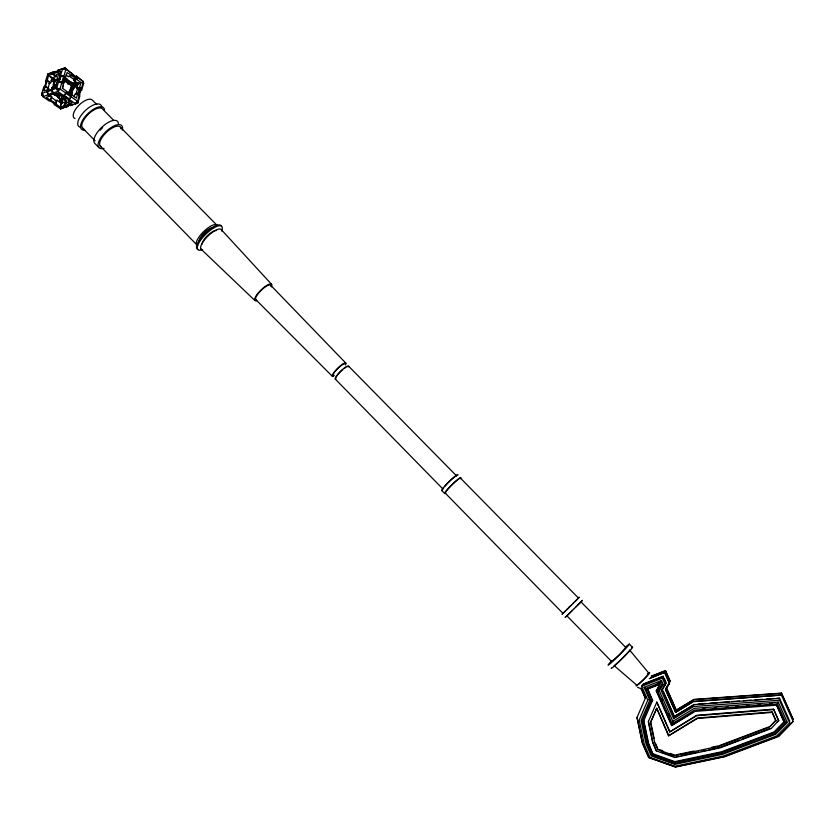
<?xml version="1.0" encoding="UTF-8"?>
<svg xmlns="http://www.w3.org/2000/svg" width="835" height="835" viewBox="0 0 835 835"><rect width="100%" height="100%" fill="white"/><g stroke="black" fill="none" stroke-linecap="round" stroke-linejoin="round"><path stroke-width="1.25" d="M659.055 684.189L647.532 688.708L652.636 700.273L643.566 721.2L648.325 743.891L653.001 754.506L674.68 762.282L721.503 752.408L774.014 732.587L784.19 722.254L776.529 704.604M675.557 712.401L693.374 701.41L781.414 695.075L693.29 701.671L675.557 712.401L665.474 689.626L669.513 683.239L664.712 672.394L650.59 677.957M781.435 693.102L793.198 719.467L781.435 693.102L693.937 699.417L676.319 710.084L666.309 687.476M648.075 699.479L639.182 720.02L644.307 744.465L649.985 757.376L674.784 766.29L723.12 756.124L776.79 735.917L789.639 722.88L779.431 700.231L779.462 698.342L694.282 704.615L674.273 716.701L673.636 718.664L661.414 691.046L666.069 683.103L663.115 676.433L642.501 684.533L641.677 686.307L647.793 700.168M656.821 702.089L648.304 721.753L652.678 742.607L656.32 750.884L674.774 757.491L719.968 747.92L771.216 728.538L778.69 720.501L773.586 709.155L696.755 715.271L669.67 731.961L656.821 702.089L669.816 731.502M651.06 700.628L642.23 721.002L647.094 744.204L652.062 755.508L674.659 763.618L721.951 753.65L774.817 733.715L785.777 722.588L777.354 703.874L778.22 702.099L694.365 708.341L672.833 721.346L672.112 723.715L657.688 691.098L659.326 690.816L663.293 684.627L661.477 680.525L644.098 687.341L649.797 700.252L641.092 720.313L646.06 744.006L651.321 755.957L674.805 764.39L722.484 754.349L775.642 734.309L787.363 722.411L778.22 702.099M656.54 708.738L650.507 722.619L654.692 742.566L657.813 749.642L674.649 755.665L719.071 746.24L769.755 727.055L775.851 720.365L772.051 711.921L697.402 718.016L668.501 735.833L656.727 708.257L668.668 735.311M778.679 720.96L773.586 709.155M775.83 720.876L772.051 711.921M62.876 69.232L62.938 68.585M60.809 102.903L61.132 99.25M60.621 108.748L60.673 108.122M61.132 104.813L61.56 99.939L61.018 99.188M64.9 68.647L64.963 68L65.673 69.848M62.364 103.248L62.688 99.584M62.615 108.122L62.677 107.485M566.829 615.76L611.606 661.487M69.639 100.44L68.449 104.354L70.203 105.565L77.77 103.049L79.826 96.213L79.596 94.459L77.853 93.228L76.382 98.123L72.008 95.033L70.004 95.733M76.611 88.437L79.617 87.383L81.079 82.529L76.736 79.419L73.73 80.484L78.083 83.584L76.611 88.437L78.344 89.669M69.983 101.39L65.516 102.924L64.692 105.659L72.196 103.07L67.812 100.002L69.315 99.48L75.442 103.78L77.54 101.306L80.87 90.076L80.682 88.625L79.69 87.915L77.926 93.76L78.928 94.47L79.116 95.91M78.928 94.47L80.682 88.625M81.579 90.378L81.35 88.625L83.396 81.83L76.413 76.068L83.396 81.83L83.615 83.594L81.579 90.378L80.076 90.9M63.147 95.555L68.439 99.261L69.305 98.958L71.038 96.912L72.238 91.86L71.257 91.161L70.422 93.906L67.959 92.174L66.268 92.758M70.568 88.468L72.248 87.873L73.083 85.139L70.631 83.396L68.94 83.991M67.959 92.174L67.625 93.269L71.069 95.701L72.969 89.387L72.29 88.176L71.299 91.464L71.862 91.86L73.355 87.122M64.692 105.659L65.694 106.358L67.614 105.753L67.959 104.625M73.334 86.871L73 87.988L77.457 86.412L75.035 84.69M72.53 89.856L73.365 89.564L75.515 81.037M53.544 103.175L54.421 104.615L60.548 108.853L68.063 106.358L68.658 104.406M73.929 87.007L73.344 88.927L69.649 90.222L68.919 92.633M73.365 89.564L74.388 84.742L70.453 81.506L69.608 81.809M69.117 75.995L74.357 79.743L76.465 78.991L76.799 77.874L76.048 76.716L71.862 73.71M69.315 99.48L72.008 95.033M76.736 79.419L77.321 77.478M74.117 96.714L74.847 94.271L77.853 93.228M75.818 94.491L77.582 88.646L79.69 87.915M54.421 104.615L55.903 104.104L60.287 107.141L62.949 98.405M60.162 98.582L57.573 96.787L61.372 99.021L63.46 98.29L64.128 96.098M67.176 97.653L64.42 98.572L63.857 98.175L64.316 96.641M52.991 87.164L52.156 87.456L51.384 90.055L52.563 93.269L54.338 94.512L58.085 93.196L62.521 96.296L64.024 95.775L66.122 93.28L66.727 91.318L62.291 88.197L63.804 83.281L57.333 80.275L60.037 78.74M59.483 74.325L56.832 72.436L57.438 70.495L65.026 67.896L72.081 73.71L71.497 75.661L68.491 76.736L65.861 74.858M65.506 98.227L65.694 97.601M58.074 97.591L61.519 99.991L65.756 98.572L66.09 97.476M67.405 93.228L67.604 92.591L66.424 93.009M70.474 83.156L70.244 81.872L64.546 77.739L63.366 81.579L64.358 82.279L65.203 79.534L70.474 83.156L69.295 83.573L66.341 81.475M70.631 83.396L70.453 81.506M66.518 97.142L65.464 100.618L63.836 99.49M60.287 107.141L63.982 105.878L65.172 101.974L66.915 103.196M65.683 103.248L66.424 100.826L63.815 99.01M69.013 93.583L71.403 85.734L73.083 85.139M70.119 91.871L71.111 88.593L72.29 88.176M73.73 80.484L74.325 78.542M61.8 82.341L63.606 76.455L60.903 75.87L60.047 76.183L58.231 82.06L62.813 83.062L64.619 77.185L63.606 76.455M62.03 82.028L59.911 88.917L57.803 91.422L52.563 93.269M76.465 78.991L67.103 72.509L65.6 77.394L63.836 76.142L65.934 69.295L65.026 67.896L57.438 70.495M54.786 103.968L55.632 103.676L56.477 100.951L51.196 97.278L50.632 99.104M55.903 104.104L57.093 100.21L61.466 103.248L65.172 101.974M55.308 95.148L58.753 97.058L59.222 95.524L56.258 93.447L55.788 94.981L54.901 94.491M58.899 97.298L59.577 95.106L57.907 95.691M63.136 84.356L63.815 82.164L63.241 81.757M62.51 88.333L63.345 85.577M59.264 101.849L60.005 99.428M61.372 99.021L62.04 96.829L64.274 96.056M67.52 81.058L67.291 79.774M48.148 91.025L48.9 88.593L45.351 86.109L43.879 86.642L41.75 93.478L42.063 95.232L42.919 96.662L49.14 100.962L50.611 100.45L51.812 96.547L50.048 95.315M56.905 80.045L57.803 77.154L53.096 73.856L53.44 72.739L57.897 71.111M54.421 88.437L55.434 85.149L54.045 84.178L53.701 85.17M54.004 83.876L54.849 81.141L58.596 78.907L54.348 80.348L53.336 85.17L54.317 85.869L55.987 85.274L54.004 83.876L53.169 84.178M55.475 86.913L56.832 82.54L54.849 81.141M60.83 77.217L59.066 75.964L60.569 71.079L53.096 73.856M59.066 75.964L60.558 75.421L62.667 68.585L65.934 69.295L72.081 73.71M59.442 79.492L59.776 78.396M59.097 81.746L60.903 75.87M56.613 93.029L55.935 95.221L55.1 95.514L52.49 93.697M50.486 94.115L49.881 96.077L48.096 94.835L46.927 91.641L47.532 89.679L43.837 90.994L45.351 86.109M45.998 82.571L45.706 80.797L47.178 80.264L48.691 75.411L52.375 74.064L52.981 72.123L55.35 71.445L51.217 72.958M47.532 91.766L47.887 90.639L52.344 89.053L52 90.18L53.993 93.541L49.526 95.117L48.503 94.407L47.532 91.766L52 90.18M48.754 83.458L50.716 82.759L52.219 77.906L55.914 76.569L56.509 74.628M54.045 84.178L52.688 88.447L54.515 81.35L50.914 76.851M45.706 80.797L47.814 74.012L52.981 72.123M44.599 86.944L46.416 81.11L47.261 80.797L49.745 82.54L47.929 88.374L45.445 86.642L47.261 80.797M659.754 685.243L656.237 690.931L671.559 725.584L692.048 712.746M657.813 749.642L658.001 749.099M656.32 750.884L652.845 742.138M653.001 754.506L648.565 743.254L643.816 720.605M793.24 721.336L778.679 736.386L724.509 756.781L675.379 767.104L648.618 757.481L675.473 766.791L724.561 756.468L778.69 736.094L792.332 722.254M665.474 689.626L669.513 683.239M670.223 681.36L665.453 670.599L670.223 681.36L666.862 686.704M661.414 691.046L666.069 683.103M661.477 680.525L660.642 682.612L661.654 684.909L657.688 691.098M661.654 684.909L663.293 684.627M665.38 684.867L662.405 678.156L663.115 676.433M649.296 678.667L664.712 672.394M652.636 700.273L652.406 700.826L647.532 688.708M645.841 697.11L636.959 717.599L642.292 743.108L648.618 757.481M647.762 707.976L648.774 705.648M656.727 708.257L650.705 722.118L654.097 738.297M651.008 700.774L645.653 688.384L644.098 687.341M656.237 690.931L659.984 684.262L647.292 689.24M578.895 597.578L579.354 597.15L577.705 598.841M57.845 91.14L59.807 88.969L56.843 88.385L57.845 91.14L56.843 88.385M65.172 93.885L64.013 95.253L69.305 98.958M563.103 613.203L562.059 614.268L565.587 610.855M580.252 602.578L580.93 601.837L625.843 647.49L619.507 654.536L611.554 661.727M566.047 616.491L565.159 617.441L569.126 613.621M579.229 603.611L582.465 600.313L580.972 601.711M769.786 726.544L775.851 720.365M777.03 722.191L778.69 720.501M784.201 721.649L774.035 731.971L721.607 751.761L674.868 761.624L653.231 753.859M460.45 478.121L578.446 598.048L575.065 601.492M577.841 605.01L580.409 602.473M577.277 599.29L573.248 603.298M576.171 606.68L578.718 604.175M574.334 608.506L576.682 606.21M568.865 607.421L570.18 606.126M571.244 605.281L573.541 603.016M571.307 605.229L566.871 609.602M572.163 610.677L574.449 608.423M569.209 607.296L564.982 611.46M570.002 612.796L572.466 610.354M568.103 614.654L570.681 612.097M564.251 612.159L562.967 613.37L445.139 493.015A10.698 1.096 -44.5 0 1 453.499 483.361A10.698 1.096 -44.5 0 1 460.252 478.716M567.069 615.593L567.894 614.81M675.473 715.752L694.355 704.343M673.636 718.664L693.749 706.514L779.431 700.231M672.112 723.715L694.668 710.105L777.354 703.874M671.559 725.584L695.096 711.389L776.508 705.189L784.19 722.254M669.67 731.961L696.64 715.72L773.565 709.593M668.501 735.833L697.277 718.517L772.031 712.422M651.415 676.12L665.453 670.599M651.31 676.36L665.349 670.829M643.785 683.834L663.209 676.193M641.677 686.307L662.405 678.156M657.354 683.531L659.66 682.623M645.601 688.52L660.642 682.612M719.175 745.697L768.576 726.993M720.052 747.44L739.559 740.06M741.991 739.142L770.016 728.538M57.615 71.361L53.44 72.739M55.559 75.609L60.016 73.991L57.542 72.238M54.348 80.348L57.271 79.294M57.333 80.275L59.838 79.367M63.606 78.114L65.6 77.394M66.654 79.711L67.499 79.408L68 80.202L67.666 81.298L65.986 81.893M75.181 77.029L76.048 76.716M54.275 85.567L55.434 85.149M62.635 82.582L63.815 82.164M62.677 82.884L64.358 82.279M52 88.093L55.736 86.757L57.25 81.84L58.742 81.308L56.623 88.197L57.803 91.422L64.024 95.775M70.244 81.872L66.81 79.941M67.364 83.938L70.14 82.947M46.927 91.641L41.75 93.478L42.919 96.662L48.096 94.835M51.384 90.055L56.623 88.197L59.911 88.917L66.122 93.28M72.52 83.176L75.86 81.987M76.215 84.241L81.079 82.529M48.503 94.407L52.97 92.831M49.881 96.077L46.175 97.382L50.611 100.45M69.566 91.756L71.257 91.161M55.131 100.899L57.093 100.21M63.857 98.175L66.936 97.695L64.42 98.572M65.694 106.358L70.161 104.834L69.148 104.124M67.614 105.753L70.965 104.605M41.823 93.708L42.491 93.499L43.159 95.315M78.386 82.644L73.939 84.074L74.492 85.608L78.939 84.168M42.084 95.211L42.752 95.002M74.378 84.752L78.824 83.323M42.825 96.442L43.493 96.223M82.895 83.573L83.552 83.354M76.987 101.045L77.655 102.997L75.192 103.164M60.798 108.477L61.926 108.122M70.203 105.565L72.53 104.834M75.442 103.78L77.77 103.049L77.54 101.306L71.413 96.996M60.548 108.853L62.886 108.122M68.063 106.358L65.735 107.089L63.982 105.878M61.519 99.991L62.834 99.584M65.756 98.572L64.441 98.979L63.46 98.29M57.521 79.649L59.191 79.722M47.814 74.012L50.183 73.334M676.079 754.84L693.822 751.072M711.566 747.315L717.902 745.968M676.173 756.729L678.688 756.197M681.193 755.665L698.738 751.949M701.254 751.416L706.264 750.352M708.769 749.83L718.799 747.701M700.408 710.418L704.281 710.126M710.731 709.625L714.603 709.332M722.348 708.748L726.21 708.445M732.66 707.955L736.533 707.663M742.983 707.172L746.855 706.869M754.6 706.285L758.462 705.992M764.912 705.491L768.784 705.199M702.538 709.04L705.116 708.852M714.155 708.163L716.733 707.976M725.761 707.297L728.339 707.099M736.084 706.514L738.662 706.316M746.406 705.732L748.985 705.544M758.013 704.865L760.601 704.667M769.63 703.989L772.208 703.79M698.227 704.062L705.961 703.487M709.833 703.206L717.568 702.632M720.146 702.444L729.174 701.776M731.752 701.588L739.486 701.024M743.359 700.732L751.093 700.168M754.965 699.876L762.699 699.312M766.572 699.02L774.306 698.457M776.884 698.269L779.462 698.07L789.607 720.856L789.639 722.88M781.424 693.353L693.864 699.678L676.235 710.345L666.205 687.716M787.363 722.411L785.777 722.588M60.558 75.421L63.836 76.142M641.071 688.802L637.554 687.268M659.201 749.527L662.802 750.811M670.004 753.389L674.805 755.111M661.09 752.043L673.772 756.583M57.625 106.003L49.495 100.315L50.35 100.012L55.632 103.676M51.947 101.317L54.066 102.788M57.093 93.374L62.04 96.829M54.275 94.073L58.753 97.058M51.029 80.212L53.67 82.07M71.372 95.785L66.09 92.059L65.746 93.196L71.038 96.912M47.178 80.264L50.716 82.759M56.937 80.39L58.909 81.788M48.691 75.411L55.726 80.39M72.248 87.873L73.229 88.573M52.375 74.064L55.914 76.569M57.177 77.885L59.588 79.607M64.9 77.561L67.499 79.408M70.954 82.3L76.935 86.746M67.708 80.431L70.662 82.529M64.347 80.724L71.403 85.734M79.617 87.383L81.35 88.625M71.559 74.117L76.799 77.874M636.896 685.253L614.08 665.578A11.001 0.595 -44.7 0 0 621.741 658.784A11.001 0.595 -44.7 0 0 629.611 650.308M200.911 249.007L254.748 300.391M255.687 299.504L332.236 376.199M52.929 77.404L55.559 80.045M51.05 77.707L54.557 81.235M113.612 120.292L102.695 109.208A13.798 6.002 -44.1 0 0 87.654 114.886A13.798 6.002 -44.1 0 0 83.719 128.788M120.511 127.306L217.1 225.377A14.07 4.634 -44.3 0 0 202.895 232.328A14.07 4.634 -44.3 0 0 197.644 245.25M629.298 644.046L632.46 647.25M96.756 104.542L92.664 100.388A12.807 5.678 -44.1 0 0 78.605 105.575A12.807 5.678 -44.1 0 0 75.046 118.57M348.644 366.21L456.588 475.94M335.232 379.027L443.03 489.112M441.663 490.437L444.648 493.485M82.425 127.87L95.127 140.854M100.21 146.041L196.59 244.582M98.728 147.419L94.553 143.15A15.844 6.69 -44.1 0 1 103.717 125.563A15.844 6.69 -44.1 0 1 118.413 123.486M270.728 285.299L345.878 363.173M221.432 229.782L271.667 284.411M629.632 650.068L648.889 673.26M57.865 96.557L58.273 97.225M54.609 94.71L55.1 95.514M781.414 695.075L793.25 721.617M664.608 672.634L669.419 683.479M664.201 678.406L665.672 681.746M665.568 689.376L675.64 712.13M663.282 691.38L674.367 716.43M662.124 689.251L674.273 716.701M659.326 690.816L672.833 721.346M661.477 698.791L662.499 701.118M668.167 713.904L669.19 716.232M656.456 690.388L671.758 724.989M641.155 688.113L645.371 698.185L641.029 688.364M655.402 743.202L657.479 747.92M642.898 743.912L648.242 756.072M73.877 83.949L74.524 85.734M82.477 80.421L83.615 83.594M648.482 721.304L652.594 740.906M637.074 717.328L642.407 742.816M42.011 94.334L42.157 95.169M48.273 74.211L48.42 75.067M52.156 87.456L52.313 88.447M256.355 299.901A10.364 2.87 -44.3 0 1 261.647 289.891A10.364 2.87 -44.3 0 1 270.864 286.196M647.668 674.033A8.496 0.626 -44.7 0 1 647.375 675.452A8.496 0.626 -44.7 0 1 639.652 683.176A8.496 0.626 -44.7 0 1 637.314 684.397M333.645 376.209A9.446 1.962 -44.4 0 1 333.927 372.493A9.446 1.962 -44.4 0 1 342.715 364.102A9.446 1.962 -44.4 0 1 345.429 364.958M334.271 375.447A8.35 1.733 -44.4 0 1 336.682 369.623A8.35 1.733 -44.4 0 1 345.085 363.924M335.91 378.38A8.35 1.712 -44.4 0 1 335.9 377.785M336.296 376.825A8.35 1.712 -44.4 0 1 337.079 375.583M338.196 374.132A8.35 1.712 -44.4 0 1 342.705 369.581M344.25 368.35A8.35 1.712 -44.4 0 1 345.638 367.41M346.765 366.826A8.35 1.712 -44.4 0 1 347.558 366.638M335.712 379.257A9.3 1.9 -44.4 0 1 341.014 370.855A9.3 1.9 -44.4 0 1 348.644 366.889M443.176 488.6A9.467 0.992 -44.5 0 1 443.782 487.682M444.805 486.408A9.467 0.992 -44.5 0 1 451.297 479.728A9.467 0.992 -44.5 0 1 456.296 475.866M445.921 493.057A11.377 1.159 -44.5 0 1 451.422 485.281A11.377 1.159 -44.5 0 1 460.732 478.278M442.049 490.5A11.377 1.19 -44.5 0 1 449.47 481.179A11.377 1.19 -44.5 0 1 457.747 475.251M625.311 647.261A14.999 0.772 -44.7 0 1 626.657 647.49A14.999 0.772 -44.7 0 1 611.116 662.854A14.999 0.772 -44.7 0 1 611.7 660.704M631.751 647.657A15.009 0.814 -44.7 0 1 623.087 657.761A15.009 0.814 -44.7 0 1 611.314 668.031M647.375 674.116A9.613 0.71 -44.7 0 1 648.346 674.513A9.613 0.71 -44.7 0 1 639.109 683.802A9.613 0.71 -44.7 0 1 636.98 684.564M256.783 300.694A11.648 3.236 -44.3 0 1 256.408 295.392A11.648 3.236 -44.3 0 1 267.304 285.09A11.648 3.236 -44.3 0 1 271.375 286.906M100.158 130.218A13.83 5.845 -44.1 0 1 102.695 127.619M101.463 146.929A13.84 5.793 -44.1 0 1 106.89 131.909A13.84 5.793 -44.1 0 1 121.033 128.861M201.955 249.655A14.08 4.582 -44.3 0 1 208.562 235.491A14.08 4.582 -44.3 0 1 221.724 231.128M202.154 243.997A10.187 3.33 -44.3 0 1 207.936 235.178A10.187 3.33 -44.3 0 1 216.515 230.543M199.179 240.971A10.177 3.35 -44.3 0 1 204.951 232.13A10.177 3.35 -44.3 0 1 213.541 227.527M202.529 249.613A16.7 5.459 -44.3 0 1 198.803 243.121A16.7 5.459 -44.3 0 1 214.605 227.444A16.7 5.459 -44.3 0 1 221.818 230.481M198.145 249.415A16.7 5.469 -44.3 0 1 204.387 234.103A16.7 5.469 -44.3 0 1 221.223 225.847M84.805 130.229A15.406 6.701 -44.1 0 1 87.07 114.458A15.406 6.701 -44.1 0 1 104.5 109.896M79.92 127.15A15.406 6.743 -44.1 0 1 85.713 110.189A15.406 6.743 -44.1 0 1 101.724 107.078M104.031 148.306A15.855 6.638 -44.1 0 1 99.135 140.75A15.855 6.638 -44.1 0 1 114.144 125.855A15.855 6.638 -44.1 0 1 122.348 130.114M58.982 89.22L57.959 90.43L57.396 88.875L58.982 89.22M77.217 102.037L76.204 103.227L77.331 102.872L77.217 102.037M64.775 68.261L63.637 68.585L65.213 68.929L64.775 68.261"/></g></svg>
